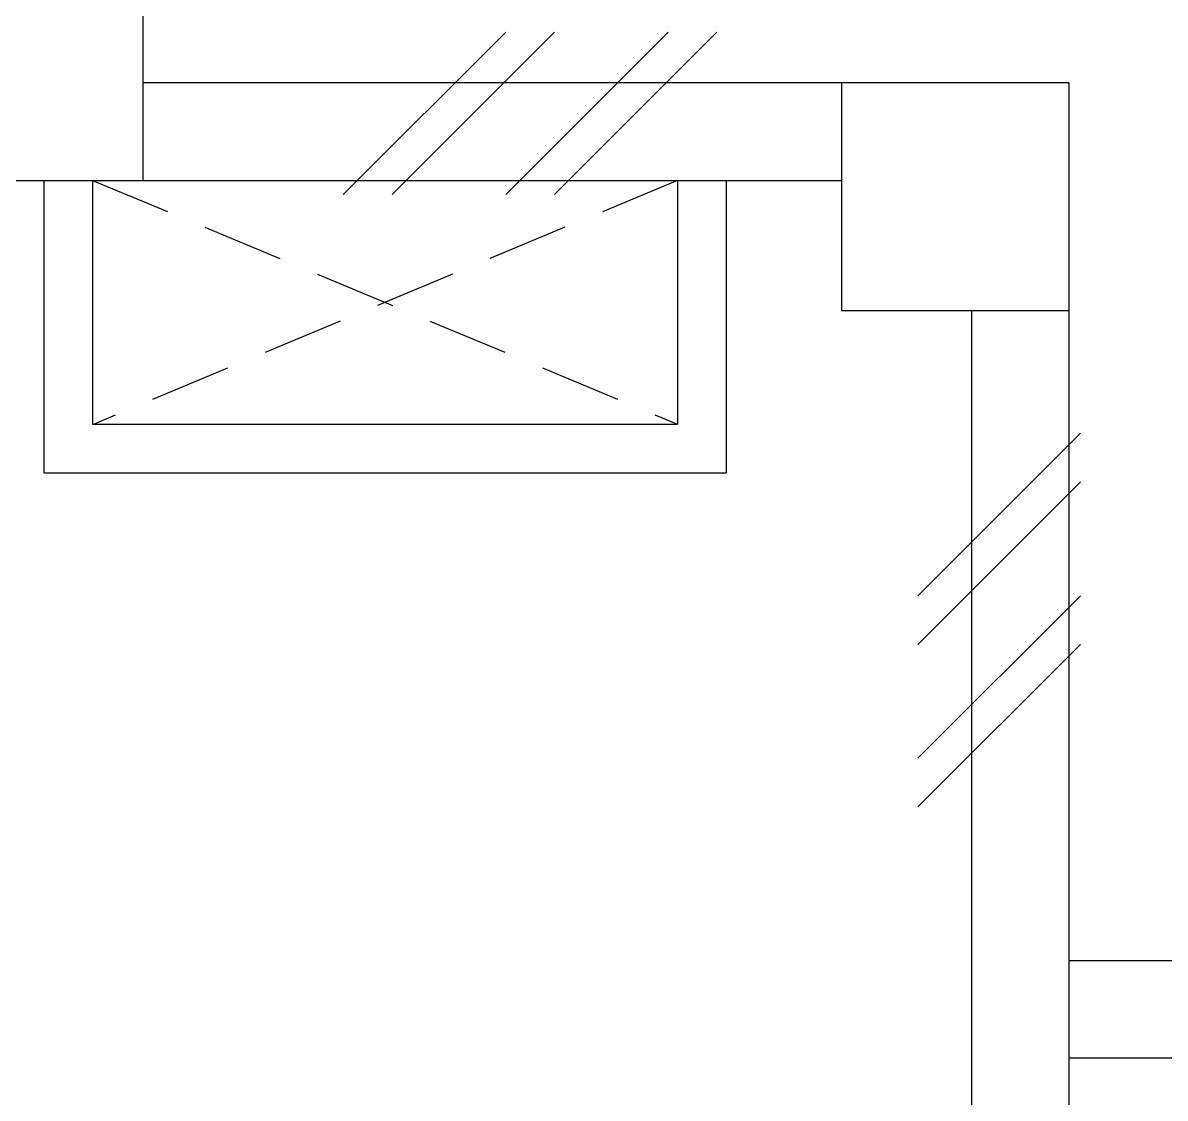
# Model space of a CAD drawing. Header units: inches. Extents: x -106706990 to 300603, y -86718466 to 1728185.
# Drawn here: x 153623 to 155381, y 48998 to 50652 of the extents above; entities that cross this region are included whole.
import ezdxf

# ---------------------------------------------------------------- set-up
doc = ezdxf.new("R2010")
doc.units = ezdxf.units.IN
doc.header["$MEASUREMENT"] = 0
doc.linetypes.add('HIDDEN', pattern=[0.375, 0.25, -0.125])
for name, color, linetype in [('A-COLUMN', 3, 'Continuous'), ('A-HIDDEN', 8, 'HIDDEN'), ('A-PTILE', 8, 'Continuous'), ('A-WALL', 1, 'Continuous'), ('A-WLH', 7, 'Continuous')]:
    doc.layers.add(name, color=color, linetype=linetype)

# ---------------------------------------------------------------- blocks, each defined once
blk = doc.blocks.new('A$C52B244CD')
at = {"layer": 'A-WLH', "color": 8}
for p, q in [((0, 0), (250, 250)), ((75, 0), (325, 250)), ((250, 0), (500, 250)), ((325, 0), (575, 250))]:
    blk.add_line(p, q, dxfattribs=at)
blk = doc.blocks.new('A$C49831240')
at = {"layer": 'A-WLH', "color": 8}
for p, q in [((250, 575), (0, 325)), ((250, 500), (0, 250)), ((250, 325), (0, 75)), ((250, 250), (0, 0))]:
    blk.add_line(p, q, dxfattribs=at)

msp = doc.modelspace()

# ---------------------------------------------------------------- linework, layer by layer
at = {"layer": 'A-COLUMN', "color": 8}
for points in [[(153807.8, 51009.7), (153507.8, 51009.7), (153507.8, 50409.7), (153807.8, 50409.7)], [(154882.8, 50209.7), (155232.8, 50209.7), (155232.8, 50559.7), (154882.8, 50559.7)]]:
    msp.add_lwpolyline(points, close=True, dxfattribs=at)
at = {"layer": 'A-HIDDEN', "color": 8, "linetype": 'HIDDEN', "ltscale": 500}
for p, q in [((154630, 50409.7), (153730, 50033.9)), ((153730, 50409.7), (154630, 50034.7))]:
    msp.add_line(p, q, dxfattribs=at)
at = {"layer": 'A-PTILE', "color": 8}
for p, q in [((153655, 50409.7), (153655, 49959.7)), ((153730, 50409.7), (153730, 50034.7)), ((153730, 50409.7), (154630, 50409.7)), ((154630, 50409.7), (154630, 50034.7)), ((154705, 50409.7), (154705, 49959.7)), ((153730, 50034.7), (154630, 50034.7)), ((153655, 49959.7), (154705, 49959.7))]:
    msp.add_line(p, q, dxfattribs=at)
at = {"layer": 'A-WALL', "color": 8}
for p, q in [((154882.8, 50559.7), (153807.8, 50559.7)), ((153807.8, 50409.7), (154882.8, 50409.7)), ((155082.8, 50209.7), (155082.8, 47109.7)), ((155232.8, 46209.7), (155232.8, 50209.7))]:
    msp.add_line(p, q, dxfattribs=at)
at = {"layer": 'A-WALL', "color": 8, "linetype": 'Continuous', "ltscale": 900}
msp.add_lwpolyline([(155232.8, 49059.7), (155232.8, 49209.7), (155682.8, 49209.7), (155682.8, 49059.7)], close=True, dxfattribs=at)

# ---------------------------------------------------------------- block references
at = {"layer": 'A-WLH', "color": 8}
for name, p in [('A$C52B244CD', (154115.9, 50387.8)), ('A$C49831240', (155000.3, 49445.9))]:
    msp.add_blockref(name, p, dxfattribs=at)

doc.saveas('drawing.dxf')
